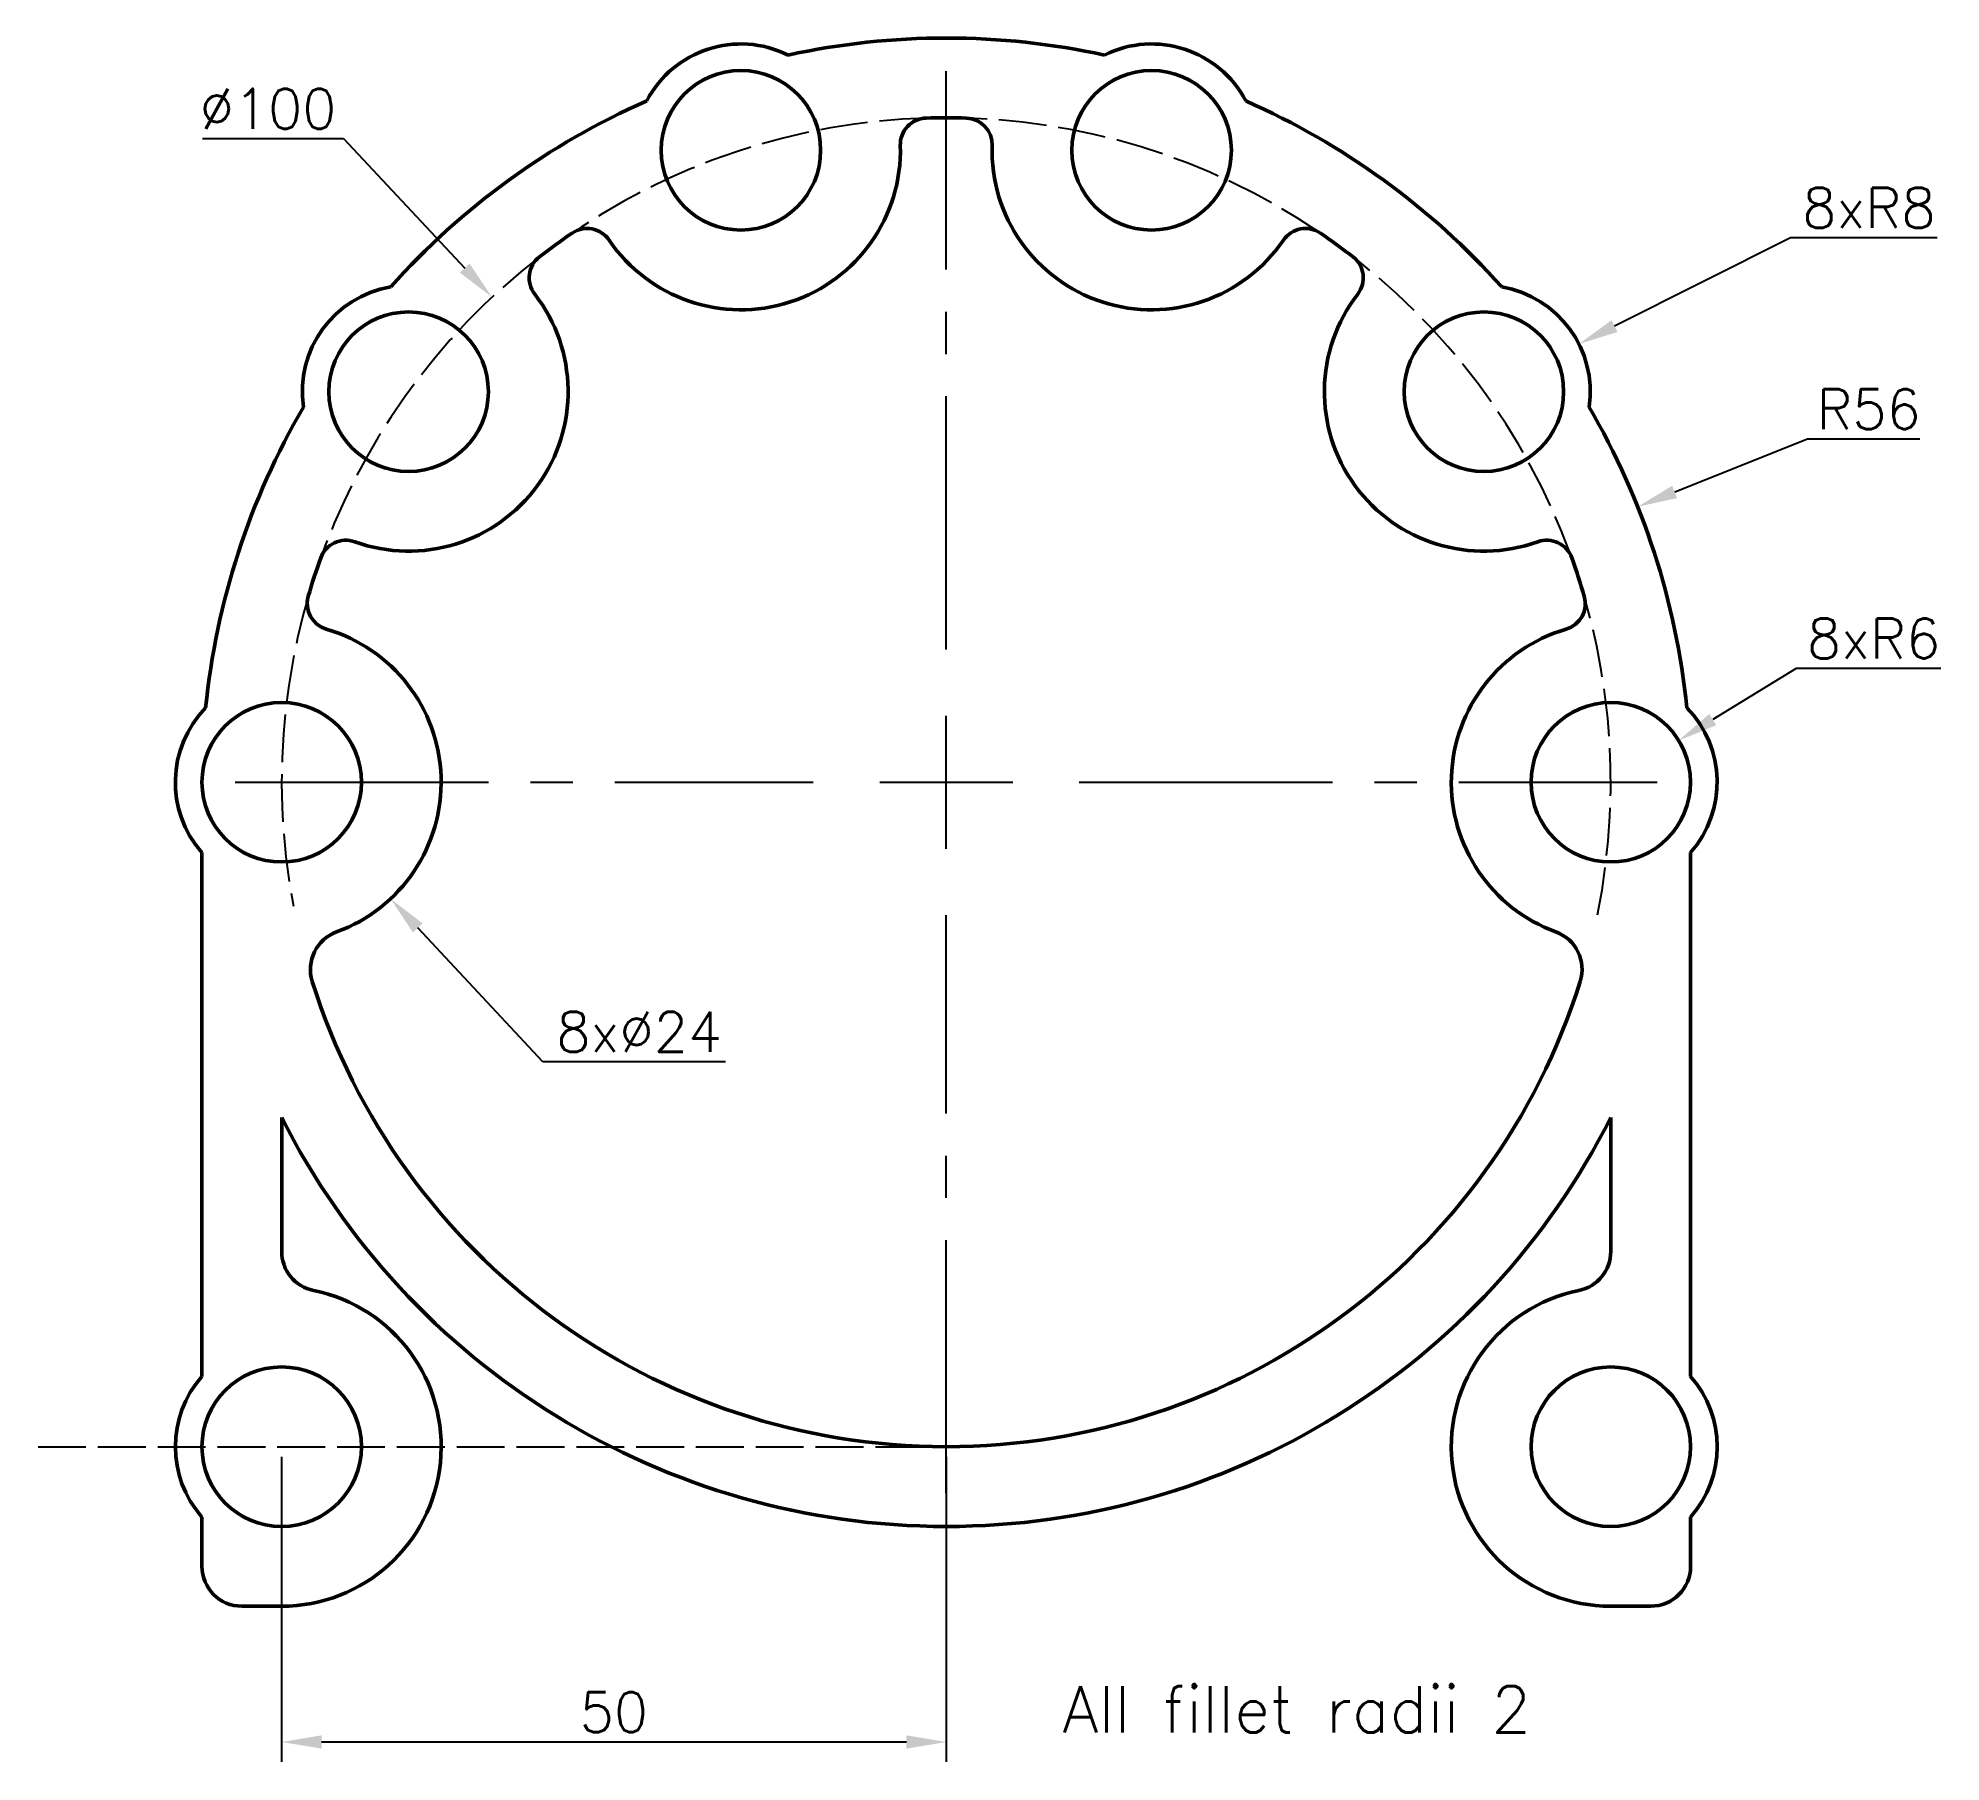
# Model space of a CAD drawing. Header units: millimetres. Extents: x 111 to 254, y 98 to 228.
import ezdxf

# ---------------------------------------------------------------- set-up
doc = ezdxf.new("R2010")
doc.units = ezdxf.units.MM
doc.linetypes.add('ACAD_ISO02W100', pattern=[15, 12, -3])
doc.linetypes.add('CENTER2', pattern=[28.575, 19.05, -3.175, 3.175, -3.175])
doc.layers.add('dim', color=252, linetype='Continuous', transparency=0.4)
doc.styles.get("Standard").update_dxf_attribs({"font": 'simplex.shx'})
doc.dimstyles.new('ISO-25', dxfattribs={"dimscale": 1.2, "dimtxt": 2.5, "dimasz": 2.5, "dimexe": 1.25, "dimexo": 0.625, "dimtad": 1, "dimtih": 1, "dimtoh": 1, "dimdsep": 46, "dimtxsty": 'Standard', "dimcen": 0, "dimadec": 0, "dimazin": 0, "dimtfac": 1, "dimtofl": 0, "dimtmove": 0, "dimatfit": 3, "dimfxl": 1, "dimarcsym": 0})

# ---------------------------------------------------------------- blocks, each defined once
blk = doc.blocks.new('*D3')
at = {"layer": 'Defpoints', "color": 0, "transparency": 16777216}
for p in [(121.22, 180.97), (137.6, 163.43)]:
    blk.add_point(p, dxfattribs=at)
at = {"layer": 'dim', "color": 0, "lineweight": -2, "transparency": 16777216}
for p, q in [((149.06, 151.17), (139.65, 161.24)), ((162.81, 151.17), (149.06, 151.17))]:
    blk.add_line(p, q, dxfattribs=at)
at = {"layer": 'dim', "color": 0, "transparency": 16777216}
blk.add_solid([(140.02, 161.58), (139.29, 160.9), (137.6, 163.43)], dxfattribs=at)
at = {"layer": 'dim', "color": 0, "transparency": 16777216, "insert": (156.31, 153.42), "char_height": 3, "attachment_point": 5}
blk.add_mtext('8x∅24', dxfattribs=at)
blk = doc.blocks.new('*D5')
at = {"layer": 'Defpoints', "color": 0, "transparency": 16777216}
for p in [(145.24, 208.7), (213.58, 135.7)]:
    blk.add_point(p, dxfattribs=at)
at = {"layer": 'dim', "color": 0, "lineweight": -2, "transparency": 16777216}
for p, q in [((123.46, 220.63), (134.07, 220.63)), ((134.07, 220.63), (143.19, 210.89))]:
    blk.add_line(p, q, dxfattribs=at)
at = {"layer": 'dim', "color": 0, "transparency": 16777216}
blk.add_solid([(143.55, 211.23), (142.82, 210.55), (145.24, 208.7)], dxfattribs=at)
at = {"layer": 'dim', "color": 0, "transparency": 16777216, "insert": (128.39, 222.88), "char_height": 3, "attachment_point": 5}
blk.add_mtext('∅100', dxfattribs=at)
blk = doc.blocks.new('*U11')
at = {"layer": 'dim', "color": 0, "linetype": 'CENTER2', "transparency": 16777216}
for p, q in [((0, 10), (0, 53.5)), ((-53.5, 0), (-10, 0)), ((10, 0), (53.5, 0)), ((0, -53.5), (0, -10))]:
    blk.add_line(p, q, dxfattribs=at)
at = {"layer": 'dim', "color": 0, "linetype": 'Continuous', "transparency": 16777216}
for p, q in [((0, -5), (0, 5)), ((-5, 0), (5, 0))]:
    blk.add_line(p, q, dxfattribs=at)
blk = doc.blocks.new('*D13')
at = {"layer": 'Defpoints', "color": 0, "transparency": 16777216}
for p in [(227.01, 205.18), (219.86, 201.59)]:
    blk.add_point(p, dxfattribs=at)
at = {"layer": 'dim', "color": 0, "lineweight": -2, "transparency": 16777216}
for p, q in [((242.94, 213.17), (229.69, 206.52)), ((253.97, 213.17), (242.94, 213.17))]:
    blk.add_line(p, q, dxfattribs=at)
at = {"layer": 'dim', "color": 0, "transparency": 16777216}
blk.add_solid([(229.47, 206.97), (229.92, 206.08), (227.01, 205.18)], dxfattribs=at)
at = {"layer": 'dim', "color": 0, "transparency": 16777216, "insert": (248.83, 215.42), "char_height": 3, "attachment_point": 5}
blk.add_mtext('8xR8', dxfattribs=at)
blk = doc.blocks.new('*D14')
at = {"layer": 'Defpoints', "color": 0, "transparency": 16777216}
for p in [(231.43, 192.93), (179.41, 172.2)]:
    blk.add_point(p, dxfattribs=at)
at = {"layer": 'dim', "color": 0, "lineweight": -2, "transparency": 16777216}
for p, q in [((244.2, 198.02), (234.22, 194.04)), ((252.66, 198.02), (244.2, 198.02))]:
    blk.add_line(p, q, dxfattribs=at)
at = {"layer": 'dim', "color": 0, "transparency": 16777216}
blk.add_solid([(234.03, 194.51), (234.4, 193.58), (231.43, 192.93)], dxfattribs=at)
at = {"layer": 'dim', "color": 0, "transparency": 16777216, "insert": (248.81, 200.27), "char_height": 3, "attachment_point": 5}
blk.add_mtext('R56', dxfattribs=at)
blk = doc.blocks.new('*D15')
at = {"layer": 'Defpoints', "color": 0, "transparency": 16777216}
for p in [(234.52, 175.34), (229.41, 172.2)]:
    blk.add_point(p, dxfattribs=at)
at = {"layer": 'dim', "color": 0, "lineweight": -2, "transparency": 16777216}
for p, q in [((243.36, 180.77), (237.08, 176.91)), ((254.25, 180.77), (243.36, 180.77))]:
    blk.add_line(p, q, dxfattribs=at)
at = {"layer": 'dim', "color": 0, "transparency": 16777216}
blk.add_solid([(236.82, 177.34), (237.34, 176.49), (234.52, 175.34)], dxfattribs=at)
at = {"layer": 'dim', "color": 0, "transparency": 16777216, "insert": (249.18, 183.02), "char_height": 3, "attachment_point": 5}
blk.add_mtext('8xR6', dxfattribs=at)
blk = doc.blocks.new('*D16')
at = {"layer": 'Defpoints', "color": 0, "transparency": 16777216}
for p in [(129.41, 122.2), (179.41, 122.2), (129.41, 99.98)]:
    blk.add_point(p, dxfattribs=at)
at = {"layer": 'dim', "color": 0, "lineweight": -2, "transparency": 16777216}
for p, q in [((129.41, 121.45), (129.41, 98.48)), ((179.41, 121.45), (179.41, 98.48)), ((176.41, 99.98), (132.41, 99.98))]:
    blk.add_line(p, q, dxfattribs=at)
at = {"layer": 'dim', "color": 0, "transparency": 16777216}
for points in [[(132.41, 100.48), (132.41, 99.48), (129.41, 99.98)], [(176.41, 100.48), (176.41, 99.48), (179.41, 99.98)]]:
    blk.add_solid(points, dxfattribs=at)
at = {"layer": 'dim', "color": 0, "transparency": 16777216, "insert": (154.41, 102.23), "char_height": 3, "attachment_point": 5}
blk.add_mtext('50', dxfattribs=at)

msp = doc.modelspace()

# ---------------------------------------------------------------- linework, layer by layer
at = {"lineweight": 50}
for p, q in [((123.412, 166.908), (123.412, 127.491)), ((235.412, 166.908), (235.412, 127.491)), ((129.412, 146.981), (129.412, 136.897)), ((229.412, 146.981), (229.412, 136.897)), ((123.412, 116.908), (123.412, 113.2)), ((235.412, 116.908), (235.412, 113.2)), ((129.412, 110.2), (126.412, 110.2)), ((229.412, 110.2), (232.412, 110.2))]:
    msp.add_line(p, q, dxfattribs=at)
at = {"linetype": 'ACAD_ISO02W100', "ltscale": 0.3, "transparency": 33554531}
msp.add_line((111.083, 122.2), (179.412, 122.2), dxfattribs=at)
at = {"lineweight": 50}
for centre in [(163.961, 219.753), (194.862, 219.753), (138.961, 201.589), (219.862, 201.589), (129.412, 172.2), (229.412, 172.2), (129.412, 122.2), (229.412, 122.2)]:
    msp.add_circle(centre, 6, dxfattribs=at)
for centre, radius, start, end in [((163.961, 219.753), 8, 63.6432, 152.3568), ((179.412, 172.2), 56, 77.73197, 102.26803), ((194.862, 219.753), 8, 27.6432, 116.3568), ((179.412, 172.2), 56, 113.73197, 138.26803), ((179.412, 172.2), 56, 41.73197, 66.26803), ((177.954, 220.178), 2, 91.7398, 181.7398), ((179.412, 172.2), 50, 88.2602, 91.7398), ((180.869, 220.178), 2, 358.2602, 88.2602), ((163.961, 219.753), 12, 214.2602, 1.7398), ((194.862, 219.753), 12, 178.2602, 325.7398), ((179.412, 172.2), 50, 124.2602, 127.7398), ((152.39, 211.871), 2, 34.2602, 124.2602), ((206.433, 211.871), 2, 55.7398, 145.7398), ((179.412, 172.2), 50, 52.2602, 55.7398), ((150.032, 210.158), 2, 127.7398, 217.7398), ((208.791, 210.158), 2, 322.2602, 52.2602), ((138.961, 201.589), 8, 99.6432, 188.3568), ((219.862, 201.589), 8, 351.6432, 80.3568), ((138.961, 201.589), 12, 250.2602, 37.7398), ((219.862, 201.589), 12, 142.2602, 289.7398), ((179.412, 172.2), 56, 149.73197, 174.26803), ((179.412, 172.2), 56, 5.73197, 30.26803), ((179.412, 172.2), 50, 160.2602, 163.7398), ((134.232, 188.412), 2, 70.2602, 160.2602), ((224.591, 188.412), 2, 19.7398, 109.7398), ((179.412, 172.2), 50, 16.2602, 19.7398), ((133.332, 185.64), 2, 163.7398, 253.7398), ((225.492, 185.64), 2, 286.2602, 16.2602), ((129.412, 172.2), 12, 290.12076, 73.7398), ((229.412, 172.2), 12, 106.2602, 249.87924), ((129.412, 172.2), 8, 135.6432, 221.40962), ((229.412, 172.2), 8, 318.59038, 44.3568), ((134.572, 158.115), 3, 110.12076, 197.43785), ((224.252, 158.115), 3, 342.56215, 69.87924), ((179.412, 172.2), 50, 197.43785, 342.56215), ((179.412, 172.2), 50, 197.43785, 342.56215), ((179.412, 172.2), 56, 206.7655, 333.2345), ((132.412, 136.897), 3, 180, 258.46304), ((226.412, 136.897), 3, 281.53696, 0), ((129.412, 122.2), 12, 270, 78.46304), ((229.412, 122.2), 12, 101.53696, 270), ((129.412, 122.2), 8, 138.59038, 221.40962), ((229.412, 122.2), 8, 318.59038, 41.40962), ((126.412, 113.2), 3, 180, 270), ((232.412, 113.2), 3, 270, 0)]:
    msp.add_arc(centre, radius, start, end, dxfattribs=at)
at = {"linetype": 'ACAD_ISO02W100', "ltscale": 0.3, "transparency": 33554531}
msp.add_arc((179.412, 172.2), 50, 348.50069, 190.75321, dxfattribs=at)

# ---------------------------------------------------------------- block references
at = {"layer": 'dim', "linetype": 'CENTER2'}
msp.add_blockref('*U11', (179.412, 172.2), dxfattribs=at)

# ---------------------------------------------------------------- texts
at = {"layer": 'dim', "insert": (188.17, 104.187), "char_height": 3.5, "attachment_point": 1}
msp.add_mtext_dynamic_manual_height_columns('All fillet radii 2', width=56.45123, gutter_width=12.5, heights=[0], dxfattribs=at)

# ---------------------------------------------------------------- dimensions: what is measured, and where the dimension line sits
at = {"layer": 'dim'}
dim = msp.add_diameter_dim_2p(p1=(213.584, 135.7), p2=(145.239, 208.7), dimstyle='ISO-25', dxfattribs=at)
dim.commit()
dim.dimension.update_dxf_attribs({"geometry": '*D5', "text_midpoint": (128.387, 220.634), "dimtype": 163})
for center, mpoint, picture, middle in [((219.862, 201.589), (227.012, 205.178), '*D13', (248.829, 213.171)), ((229.412, 172.2), (234.523, 175.341), '*D15', (249.179, 180.77))]:
    dim = msp.add_radius_dim(center=center, mpoint=mpoint, text='8x<>', dimstyle='ISO-25', dxfattribs=at)
    dim.commit()
    dim.dimension.update_dxf_attribs({"geometry": picture, "text_midpoint": middle, "dimtype": 164})
dim = msp.add_radius_dim(center=(179.412, 172.2), mpoint=(231.432, 192.934), dimstyle='ISO-25', dxfattribs=at)
dim.commit()
dim.dimension.update_dxf_attribs({"geometry": '*D14', "text_midpoint": (248.807, 198.023), "dimtype": 164})
dim = msp.add_diameter_dim_2p(p1=(121.219, 180.968), p2=(137.604, 163.431), text='8x<>', dimstyle='ISO-25', dxfattribs=at)
dim.commit()
dim.dimension.update_dxf_attribs({"geometry": '*D3', "text_midpoint": (156.307, 151.173), "dimtype": 163})
dim = msp.add_linear_dim(base=(129.412, 99.979), p1=(179.412, 122.2), p2=(129.412, 122.2), dimstyle='ISO-25', dxfattribs=at)
dim.commit()
dim.dimension.update_dxf_attribs({"geometry": '*D16', "text_midpoint": (154.412, 102.229)})

doc.saveas('drawing.dxf')
